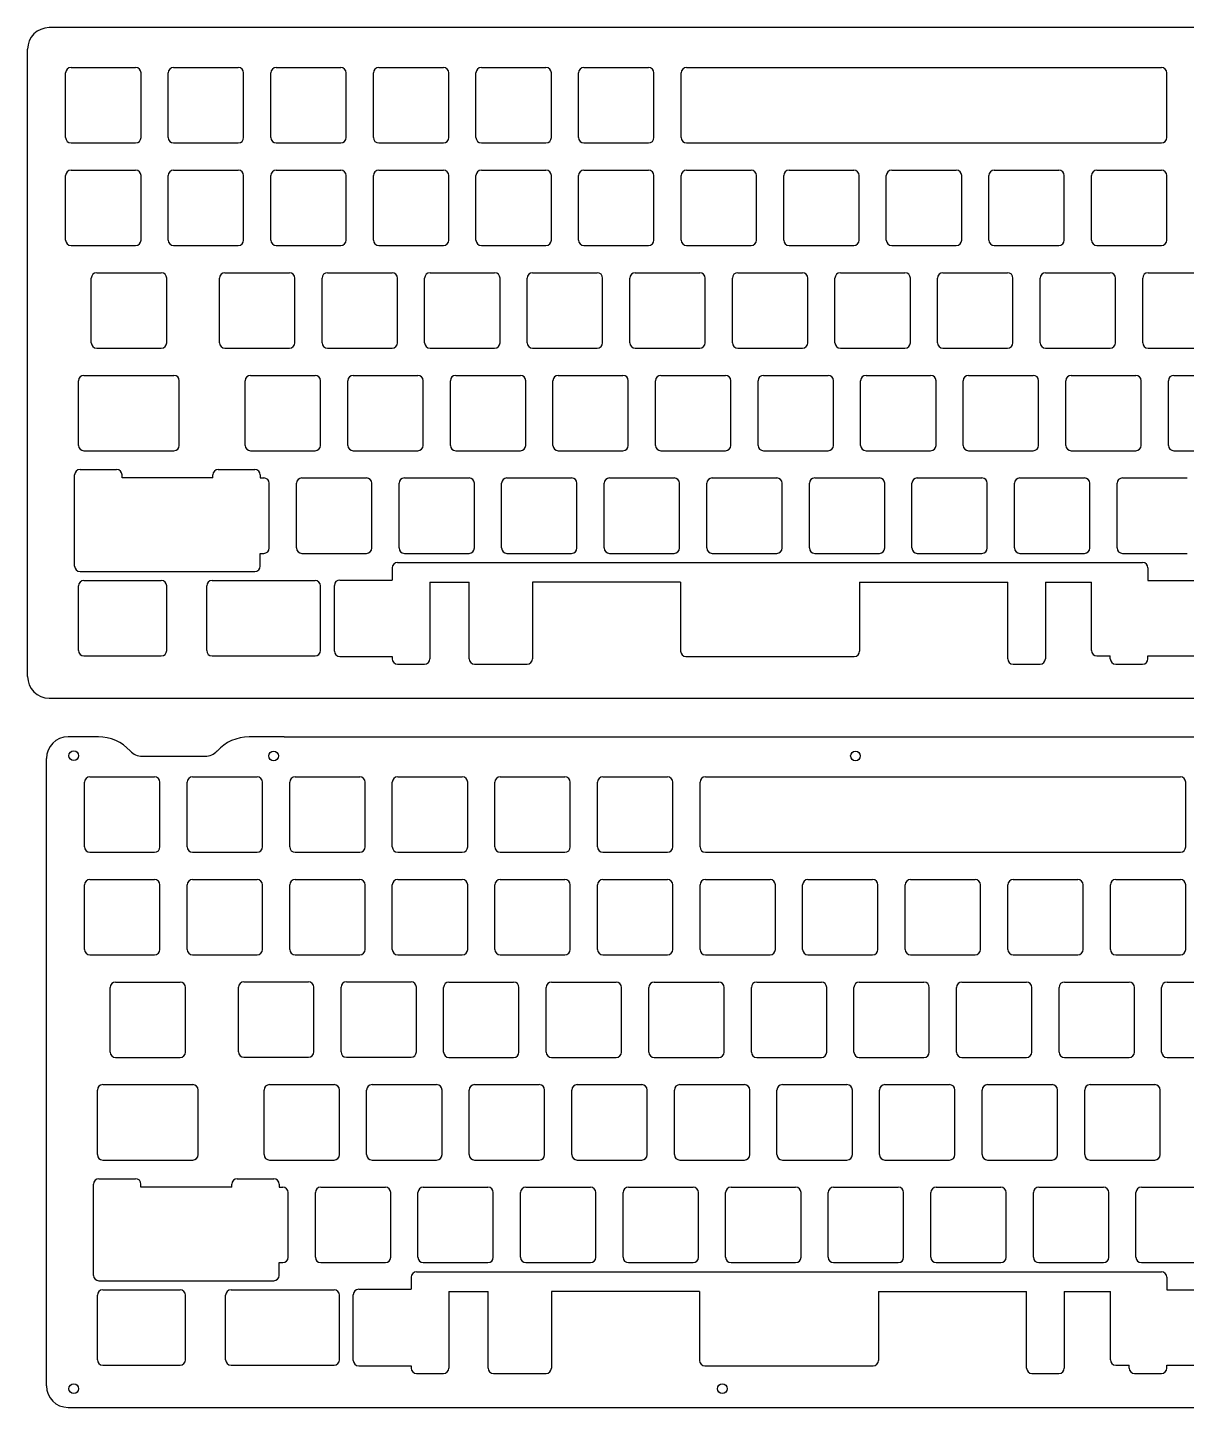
# Model space of a CAD drawing. Header units: millimetres. Extents: x -128 to 247, y -664 to -127.
# Drawn here: x -128.1 to 87.1, y -382.9 to -126.7 of the extents above; entities that cross this region are included whole.
import ezdxf

# ---------------------------------------------------------------- set-up
doc = ezdxf.new("R2010")
doc.units = ezdxf.units.MM
doc.layers.add('bmini', color=150, linetype='Continuous')
doc.layers.add('C', color=4, linetype='Continuous')

msp = doc.modelspace()

# ---------------------------------------------------------------- linework, layer by layer
at = {"layer": 'bmini'}
for p, q in [((239.33, -126.72), (-124.13, -126.73)), ((-128.13, -247.22), (-128.13, -130.73)), ((-121.06, -147.14), (-121.06, -135.14)), ((-120.06, -134.14), (-108.06, -134.14)), ((-107.06, -147.14), (-107.06, -135.14)), ((-102.01, -147.14), (-102.01, -135.14)), ((-101.01, -134.14), (-89.01, -134.14)), ((-88.01, -147.14), (-88.01, -135.14)), ((-82.96, -147.14), (-82.96, -135.14)), ((-81.96, -134.14), (-69.96, -134.14)), ((-68.96, -147.14), (-68.96, -135.14)), ((-63.91, -147.14), (-63.91, -135.14)), ((-62.91, -134.14), (-50.91, -134.14)), ((-49.91, -147.14), (-49.91, -135.14)), ((-44.86, -147.14), (-44.86, -135.14)), ((-43.86, -134.14), (-31.86, -134.14)), ((-30.86, -147.14), (-30.86, -135.14)), ((-25.81, -147.14), (-25.81, -135.14)), ((-24.81, -134.14), (-12.81, -134.14)), ((-11.81, -147.14), (-11.81, -135.14)), ((-6.76, -147.14), (-6.76, -135.14)), ((-5.76, -134.14), (82.44, -134.14)), ((83.44, -147.14), (83.44, -135.14)), ((-120.06, -148.14), (-108.06, -148.14)), ((-101.01, -148.14), (-89.01, -148.14)), ((-81.96, -148.14), (-69.96, -148.14)), ((-62.91, -148.14), (-50.91, -148.14)), ((-43.86, -148.14), (-31.86, -148.14)), ((-24.81, -148.14), (-12.81, -148.14)), ((-5.76, -148.14), (82.44, -148.14)), ((-120.06, -153.19), (-108.06, -153.19)), ((-101.01, -153.19), (-89.01, -153.19)), ((-81.96, -153.19), (-69.96, -153.19)), ((-62.91, -153.19), (-50.91, -153.19)), ((-43.86, -153.19), (-31.86, -153.19)), ((-24.81, -153.19), (-12.81, -153.19)), ((-5.76, -153.19), (6.24, -153.19)), ((13.29, -153.19), (25.29, -153.19)), ((32.34, -153.19), (44.34, -153.19)), ((51.39, -153.19), (63.39, -153.19)), ((70.44, -153.19), (82.44, -153.19)), ((-121.06, -166.19), (-121.06, -154.19)), ((-107.06, -166.19), (-107.06, -154.19)), ((-102.01, -166.19), (-102.01, -154.19)), ((-88.01, -166.19), (-88.01, -154.19)), ((-82.96, -166.19), (-82.96, -154.19)), ((-68.96, -166.19), (-68.96, -154.19)), ((-63.91, -166.19), (-63.91, -154.19)), ((-49.91, -166.19), (-49.91, -154.19)), ((-44.86, -166.19), (-44.86, -154.19)), ((-30.86, -166.19), (-30.86, -154.19)), ((-25.81, -166.19), (-25.81, -154.19)), ((-11.81, -166.19), (-11.81, -154.19)), ((-6.76, -166.19), (-6.76, -154.19)), ((7.24, -166.19), (7.24, -154.19)), ((12.29, -166.19), (12.29, -154.19)), ((26.29, -166.19), (26.29, -154.19)), ((31.34, -166.19), (31.34, -154.19)), ((45.34, -166.19), (45.34, -154.19)), ((50.39, -166.19), (50.39, -154.19)), ((64.39, -166.19), (64.39, -154.19)), ((69.44, -166.19), (69.44, -154.19)), ((83.44, -166.19), (83.44, -154.19)), ((-120.06, -167.19), (-108.06, -167.19)), ((-101.01, -167.19), (-89.01, -167.19)), ((-81.96, -167.19), (-69.96, -167.19)), ((-62.91, -167.19), (-50.91, -167.19)), ((-43.86, -167.19), (-31.86, -167.19)), ((-24.81, -167.19), (-12.81, -167.19)), ((-5.76, -167.19), (6.24, -167.19)), ((13.29, -167.19), (25.29, -167.19)), ((32.34, -167.19), (44.34, -167.19)), ((51.39, -167.19), (63.39, -167.19)), ((70.44, -167.19), (82.44, -167.19)), ((-116.3, -185.24), (-116.3, -173.24)), ((-115.3, -172.24), (-103.3, -172.24)), ((-102.3, -185.24), (-102.3, -173.24)), ((-92.49, -185.24), (-92.49, -173.24)), ((-91.49, -172.24), (-79.49, -172.24)), ((-78.49, -185.24), (-78.49, -173.24)), ((-73.44, -185.24), (-73.44, -173.24)), ((-72.44, -172.24), (-60.44, -172.24)), ((-59.44, -185.24), (-59.44, -173.24)), ((-54.39, -185.24), (-54.39, -173.24)), ((-53.39, -172.24), (-41.39, -172.24)), ((-40.39, -185.24), (-40.39, -173.24)), ((-35.34, -185.24), (-35.34, -173.24)), ((-34.34, -172.24), (-22.34, -172.24)), ((-21.34, -185.24), (-21.34, -173.24)), ((-16.29, -185.24), (-16.29, -173.24)), ((-15.29, -172.24), (-3.29, -172.24)), ((-2.29, -185.24), (-2.29, -173.24)), ((2.76, -185.24), (2.76, -173.24)), ((3.76, -172.24), (15.76, -172.24)), ((16.76, -185.24), (16.76, -173.24)), ((21.81, -185.24), (21.81, -173.24)), ((22.81, -172.24), (34.81, -172.24)), ((35.81, -185.24), (35.81, -173.24)), ((40.86, -185.24), (40.86, -173.24)), ((41.86, -172.24), (53.86, -172.24)), ((54.86, -185.24), (54.86, -173.24)), ((59.91, -185.24), (59.91, -173.24)), ((60.91, -172.24), (72.91, -172.24)), ((73.91, -185.24), (73.91, -173.24)), ((78.96, -185.24), (78.96, -173.24)), ((79.96, -172.24), (91.96, -172.24)), ((-115.3, -186.24), (-103.3, -186.24)), ((-91.49, -186.24), (-79.49, -186.24)), ((-72.44, -186.24), (-60.44, -186.24)), ((-53.39, -186.24), (-41.39, -186.24)), ((-34.34, -186.24), (-22.34, -186.24)), ((-15.29, -186.24), (-3.29, -186.24)), ((3.76, -186.24), (15.76, -186.24)), ((22.81, -186.24), (34.81, -186.24)), ((41.86, -186.24), (53.86, -186.24)), ((60.91, -186.24), (72.91, -186.24)), ((79.96, -186.24), (91.96, -186.24)), ((-117.68, -191.29), (-100.95, -191.29)), ((-86.72, -191.29), (-74.72, -191.29)), ((-67.67, -191.29), (-55.67, -191.29)), ((-48.62, -191.29), (-36.62, -191.29)), ((-29.57, -191.29), (-17.57, -191.29)), ((-10.52, -191.29), (1.48, -191.29)), ((8.53, -191.29), (20.53, -191.29)), ((27.58, -191.29), (39.58, -191.29)), ((46.63, -191.29), (58.63, -191.29)), ((65.68, -191.29), (77.68, -191.29)), ((84.73, -191.29), (96.73, -191.29)), ((-118.68, -204.29), (-118.68, -192.29)), ((-99.95, -204.29), (-99.95, -192.29)), ((-87.72, -204.29), (-87.72, -192.29)), ((-73.72, -204.29), (-73.72, -192.29)), ((-68.67, -204.29), (-68.67, -192.29)), ((-54.67, -204.29), (-54.67, -192.29)), ((-49.62, -204.29), (-49.62, -192.29)), ((-35.62, -204.29), (-35.62, -192.29)), ((-30.57, -204.29), (-30.57, -192.29)), ((-16.57, -204.29), (-16.57, -192.29)), ((-11.52, -204.29), (-11.52, -192.29)), ((2.48, -204.29), (2.48, -192.29)), ((7.53, -204.29), (7.53, -192.29)), ((21.53, -204.29), (21.53, -192.29)), ((26.58, -204.29), (26.58, -192.29)), ((40.58, -204.29), (40.58, -192.29)), ((45.63, -204.29), (45.63, -192.29)), ((59.63, -204.29), (59.63, -192.29)), ((64.68, -204.29), (64.68, -192.29)), ((78.68, -204.29), (78.68, -192.29)), ((83.73, -204.29), (83.73, -192.29)), ((-117.68, -205.29), (-100.95, -205.29)), ((-86.72, -205.29), (-74.72, -205.29)), ((-67.67, -205.29), (-55.67, -205.29)), ((-48.62, -205.29), (-36.62, -205.29)), ((-29.57, -205.29), (-17.57, -205.29)), ((-10.52, -205.29), (1.48, -205.29)), ((8.53, -205.29), (20.53, -205.29)), ((27.58, -205.29), (39.58, -205.29)), ((46.63, -205.29), (58.63, -205.29)), ((65.68, -205.29), (77.68, -205.29)), ((84.73, -205.29), (96.73, -205.29)), ((-119.39, -226.7), (-119.39, -209.76)), ((-118.39, -208.76), (-111.59, -208.76)), ((-110.59, -210.34), (-110.59, -209.76)), ((-93.72, -210.34), (-93.72, -209.76)), ((-92.72, -208.76), (-85.92, -208.76)), ((-84.92, -209.76), (-84.92, -210.34)), ((-93.72, -210.34), (-110.59, -210.34)), ((-84.92, -210.34), (-84.25, -210.34)), ((-83.25, -223.34), (-83.25, -211.34)), ((-78.2, -223.34), (-78.2, -211.34)), ((-77.2, -210.34), (-65.2, -210.34)), ((-64.2, -223.34), (-64.2, -211.34)), ((-59.15, -223.34), (-59.15, -211.34)), ((-58.15, -210.34), (-46.15, -210.34)), ((-45.15, -223.34), (-45.15, -211.34)), ((-40.1, -223.34), (-40.1, -211.34)), ((-39.1, -210.34), (-27.1, -210.34)), ((-26.1, -223.34), (-26.1, -211.34)), ((-21.05, -223.34), (-21.05, -211.34)), ((-20.05, -210.34), (-8.05, -210.34)), ((-7.05, -223.34), (-7.05, -211.34)), ((-2, -223.34), (-2, -211.34)), ((-1, -210.34), (11, -210.34)), ((12, -223.34), (12, -211.34)), ((17.05, -223.34), (17.05, -211.34)), ((18.05, -210.34), (30.05, -210.34)), ((31.05, -223.34), (31.05, -211.34)), ((36.1, -223.34), (36.1, -211.34)), ((37.1, -210.34), (49.1, -210.34)), ((50.1, -223.34), (50.1, -211.34)), ((55.15, -223.34), (55.15, -211.34)), ((56.15, -210.34), (68.15, -210.34)), ((69.15, -223.34), (69.15, -211.34)), ((74.2, -223.34), (74.2, -211.34)), ((75.2, -210.34), (87.2, -210.34)), ((-84.92, -226.7), (-84.92, -224.34)), ((-84.92, -224.34), (-84.25, -224.34)), ((-77.2, -224.34), (-65.2, -224.34)), ((-58.15, -224.34), (-46.15, -224.34)), ((-39.1, -224.34), (-27.1, -224.34)), ((-20.05, -224.34), (-8.05, -224.34)), ((-1, -224.34), (11, -224.34)), ((18.05, -224.34), (30.05, -224.34)), ((37.1, -224.34), (49.1, -224.34)), ((56.15, -224.34), (68.15, -224.34)), ((75.2, -224.34), (87.2, -224.34)), ((-118.39, -227.7), (-85.92, -227.7)), ((-60.41, -227.04), (-60.41, -229.29)), ((-59.41, -226.04), (78.94, -226.04)), ((79.94, -227.04), (79.94, -229.39)), ((-118.68, -242.39), (-118.68, -230.39)), ((-117.68, -229.39), (-103.3, -229.39)), ((-102.3, -242.39), (-102.3, -230.39)), ((-94.87, -242.39), (-94.87, -230.39)), ((-93.87, -229.39), (-74.72, -229.39)), ((-73.72, -242.39), (-73.72, -230.39)), ((-71.15, -242.49), (-71.15, -230.29)), ((-70.15, -229.29), (-60.41, -229.29)), ((-53.41, -229.69), (-53.41, -243.92)), ((-53.41, -229.69), (-46.12, -229.69)), ((-46.12, -243.92), (-46.12, -229.69)), ((-6.86, -229.69), (-34.36, -229.69)), ((-34.36, -229.69), (-34.36, -243.92)), ((-6.86, -229.69), (-6.86, -242.49)), ((26.39, -229.69), (26.39, -242.49)), ((26.39, -229.69), (53.89, -229.69)), ((53.89, -243.92), (53.89, -229.69)), ((60.89, -229.69), (60.89, -243.92)), ((60.89, -229.69), (69.44, -229.69)), ((69.44, -242.39), (69.44, -229.69)), ((79.94, -229.39), (146.64, -229.39)), ((-117.68, -243.39), (-103.3, -243.39)), ((-93.87, -243.39), (-74.72, -243.39)), ((-70.15, -243.49), (-60.41, -243.49)), ((-60.41, -243.49), (-60.41, -243.92)), ((-59.41, -244.92), (-54.41, -244.92)), ((-45.12, -244.92), (-35.36, -244.92)), ((-5.86, -243.49), (25.39, -243.49)), ((54.89, -244.92), (59.89, -244.92)), ((70.44, -243.39), (72.94, -243.39)), ((72.94, -243.92), (72.94, -243.39)), ((73.94, -244.92), (78.94, -244.92)), ((79.94, -243.92), (79.94, -243.39)), ((79.94, -243.39), (146.64, -243.39)), ((-124.13, -251.22), (239.33, -251.22))]:
    msp.add_line(p, q, dxfattribs=at)
for centre, radius, start, end in [((-124.13, -130.73), 4, 90, 180), ((-120.06, -135.14), 1, 90, 180), ((-108.06, -135.14), 1, 0, 90), ((-101.01, -135.14), 1, 90, 180), ((-89.01, -135.14), 1, 0, 90), ((-81.96, -135.14), 1, 90, 180), ((-69.96, -135.14), 1, 0, 90), ((-62.91, -135.14), 1, 90, 180), ((-50.91, -135.14), 1, 0, 90), ((-43.86, -135.14), 1, 90, 180), ((-31.86, -135.14), 1, 0, 90), ((-24.81, -135.14), 1, 90, 180), ((-12.81, -135.14), 1, 0, 90), ((-5.76, -135.14), 1, 90, 180), ((82.44, -135.14), 1, 0, 90), ((-120.06, -147.14), 1, 180, 270), ((-108.06, -147.14), 1, 270, 360), ((-101.01, -147.14), 1, 180, 270), ((-89.01, -147.14), 1, 270, 0), ((-81.96, -147.14), 1, 180, 270), ((-69.96, -147.14), 1, 270, 0), ((-62.91, -147.14), 1, 180, 270), ((-50.91, -147.14), 1, 270, 0), ((-43.86, -147.14), 1, 180, 270), ((-31.86, -147.14), 1, 270, 0), ((-24.81, -147.14), 1, 180, 270), ((-12.81, -147.14), 1, 270, 0), ((-5.76, -147.14), 1, 180, 270), ((82.44, -147.14), 1, 270, 360), ((-120.06, -154.19), 1, 90, 180), ((-108.06, -154.19), 1, 0, 90), ((-101.01, -154.19), 1, 90, 180), ((-89.01, -154.19), 1, 0, 90), ((-81.96, -154.19), 1, 90, 180), ((-69.96, -154.19), 1, 0, 90), ((-62.91, -154.19), 1, 90, 180), ((-50.91, -154.19), 1, 0, 90), ((-43.86, -154.19), 1, 90, 180), ((-31.86, -154.19), 1, 0, 90), ((-24.81, -154.19), 1, 90, 180), ((-12.81, -154.19), 1, 0, 90), ((-5.76, -154.19), 1, 90, 180), ((6.24, -154.19), 1, 0, 90), ((13.29, -154.19), 1, 90, 180), ((25.29, -154.19), 1, 0, 90), ((32.34, -154.19), 1, 90, 180), ((44.34, -154.19), 1, 0, 90), ((51.39, -154.19), 1, 90, 180), ((63.39, -154.19), 1, 0, 90), ((70.44, -154.19), 1, 90, 180), ((82.44, -154.19), 1, 0, 90), ((-120.06, -166.19), 1, 180, 270), ((-108.06, -166.19), 1, 270, 0), ((-101.01, -166.19), 1, 180, 270), ((-89.01, -166.19), 1, 270, 0), ((-81.96, -166.19), 1, 180, 270), ((-69.96, -166.19), 1, 270, 0), ((-62.91, -166.19), 1, 180, 270), ((-50.91, -166.19), 1, 270, 0), ((-43.86, -166.19), 1, 180, 270), ((-31.86, -166.19), 1, 270, 0), ((-24.81, -166.19), 1, 180, 270), ((-12.81, -166.19), 1, 270, 0), ((-5.76, -166.19), 1, 180, 270), ((6.24, -166.19), 1, 270, 0), ((13.29, -166.19), 1, 180, 270), ((25.29, -166.19), 1, 270, 0), ((32.34, -166.19), 1, 180, 270), ((44.34, -166.19), 1, 270, 0), ((51.39, -166.19), 1, 180, 270), ((63.39, -166.19), 1, 270, 0), ((70.44, -166.19), 1, 180, 270), ((82.44, -166.19), 1, 270, 0), ((-115.3, -173.24), 1, 90, 180), ((-103.3, -173.24), 1, 0, 90), ((-91.49, -173.24), 1, 90, 180), ((-79.49, -173.24), 1, 0, 90), ((-72.44, -173.24), 1, 90, 180), ((-60.44, -173.24), 1, 0, 90), ((-53.39, -173.24), 1, 90, 180), ((-41.39, -173.24), 1, 0, 90), ((-34.34, -173.24), 1, 90, 180), ((-22.34, -173.24), 1, 0, 90), ((-15.29, -173.24), 1, 90, 180), ((-3.29, -173.24), 1, 0, 90), ((3.76, -173.24), 1, 90, 180), ((15.76, -173.24), 1, 0, 90), ((22.81, -173.24), 1, 90, 180), ((34.81, -173.24), 1, 0, 90), ((41.86, -173.24), 1, 90, 180), ((53.86, -173.24), 1, 0, 90), ((60.91, -173.24), 1, 90, 180), ((72.91, -173.24), 1, 0, 90), ((79.96, -173.24), 1, 90, 180), ((-115.3, -185.24), 1, 180, 270), ((-103.3, -185.24), 1, 270, 0), ((-91.49, -185.24), 1, 180, 270), ((-79.49, -185.24), 1, 270, 0), ((-72.44, -185.24), 1, 180, 270), ((-60.44, -185.24), 1, 270, 0), ((-53.39, -185.24), 1, 180, 270), ((-41.39, -185.24), 1, 270, 0), ((-34.34, -185.24), 1, 180, 270), ((-22.34, -185.24), 1, 270, 0), ((-15.29, -185.24), 1, 180, 270), ((-3.29, -185.24), 1, 270, 0), ((3.76, -185.24), 1, 180, 270), ((15.76, -185.24), 1, 270, 0), ((22.81, -185.24), 1, 180, 270), ((34.81, -185.24), 1, 270, 0), ((41.86, -185.24), 1, 180, 270), ((53.86, -185.24), 1, 270, 0), ((60.91, -185.24), 1, 180, 270), ((72.91, -185.24), 1, 270, 0), ((79.96, -185.24), 1, 180, 270), ((-117.68, -192.29), 1, 90, 180), ((-100.95, -192.29), 1, 0, 90), ((-86.72, -192.29), 1, 90, 180), ((-74.72, -192.29), 1, 0, 90), ((-67.67, -192.29), 1, 90, 180), ((-55.67, -192.29), 1, 0, 90), ((-48.62, -192.29), 1, 90, 180), ((-36.62, -192.29), 1, 0, 90), ((-29.57, -192.29), 1, 90, 180), ((-17.57, -192.29), 1, 0, 90), ((-10.52, -192.29), 1, 90, 180), ((1.48, -192.29), 1, 0, 90), ((8.53, -192.29), 1, 90, 180), ((20.53, -192.29), 1, 0, 90), ((27.58, -192.29), 1, 90, 180), ((39.58, -192.29), 1, 0, 90), ((46.63, -192.29), 1, 90, 180), ((58.63, -192.29), 1, 0, 90), ((65.68, -192.29), 1, 90, 180), ((77.68, -192.29), 1, 0, 90), ((84.73, -192.29), 1, 90, 180), ((-117.68, -204.29), 1, 180, 270), ((-100.95, -204.29), 1, 270, 0), ((-86.72, -204.29), 1, 180, 270), ((-74.72, -204.29), 1, 270, 0), ((-67.67, -204.29), 1, 180, 270), ((-55.67, -204.29), 1, 270, 0), ((-48.62, -204.29), 1, 180, 270), ((-36.62, -204.29), 1, 270, 0), ((-29.57, -204.29), 1, 180, 270), ((-17.57, -204.29), 1, 270, 0), ((-10.52, -204.29), 1, 180, 270), ((1.48, -204.29), 1, 270, 0), ((8.53, -204.29), 1, 180, 270), ((20.53, -204.29), 1, 270, 0), ((27.58, -204.29), 1, 180, 270), ((39.58, -204.29), 1, 270, 0), ((46.63, -204.29), 1, 180, 270), ((58.63, -204.29), 1, 270, 0), ((65.68, -204.29), 1, 180, 270), ((77.68, -204.29), 1, 270, 0), ((84.73, -204.29), 1, 180, 270), ((-118.39, -209.76), 1, 90, 180), ((-111.59, -209.76), 1, 360, 90), ((-92.72, -209.76), 1, 90, 180), ((-85.92, -209.76), 1, 0, 90), ((-84.25, -211.34), 1, 0, 90), ((-77.2, -211.34), 1, 90, 180), ((-65.2, -211.34), 1, 0, 90), ((-58.15, -211.34), 1, 90, 180), ((-46.15, -211.34), 1, 0, 90), ((-39.1, -211.34), 1, 90, 180), ((-27.1, -211.34), 1, 0, 90), ((-20.05, -211.34), 1, 90, 180), ((-8.05, -211.34), 1, 0, 90), ((-1, -211.34), 1, 90, 180), ((11, -211.34), 1, 0, 90), ((18.05, -211.34), 1, 90, 180), ((30.05, -211.34), 1, 0, 90), ((37.1, -211.34), 1, 90, 180), ((49.1, -211.34), 1, 0, 90), ((56.15, -211.34), 1, 90, 180), ((68.15, -211.34), 1, 0, 90), ((75.2, -211.34), 1, 90, 180), ((-84.25, -223.34), 1, 270, 0), ((-77.2, -223.34), 1, 180, 270), ((-65.2, -223.34), 1, 270, 0), ((-58.15, -223.34), 1, 180, 270), ((-46.15, -223.34), 1, 270, 0), ((-39.1, -223.34), 1, 180, 270), ((-27.1, -223.34), 1, 270, 0), ((-20.05, -223.34), 1, 180, 270), ((-8.05, -223.34), 1, 270, 0), ((-1, -223.34), 1, 180, 270), ((11, -223.34), 1, 270, 0), ((18.05, -223.34), 1, 180, 270), ((30.05, -223.34), 1, 270, 0), ((37.1, -223.34), 1, 180, 270), ((49.1, -223.34), 1, 270, 0), ((56.15, -223.34), 1, 180, 270), ((68.15, -223.34), 1, 270, 0), ((75.2, -223.34), 1, 180, 270), ((-118.39, -226.7), 1, 180, 270), ((-85.92, -226.7), 1, 270, 0), ((-59.41, -227.04), 1, 90, 180), ((78.94, -227.04), 1, 0, 90), ((-117.68, -230.39), 1, 90, 180), ((-103.3, -230.39), 1, 0, 90), ((-93.87, -230.39), 1, 90, 180), ((-74.72, -230.39), 1, 0, 90), ((-70.15, -230.29), 1, 90, 180), ((-117.68, -242.39), 1, 180, 270), ((-103.3, -242.39), 1, 270, 360), ((-93.87, -242.39), 1, 180, 270), ((-74.72, -242.39), 1, 270, 360), ((-70.15, -242.49), 1, 180, 270), ((-5.86, -242.49), 1, 180, 270), ((25.39, -242.49), 1, 270, 0), ((70.44, -242.39), 1, 180, 270), ((-59.41, -243.92), 1, 180, 270), ((-54.41, -243.92), 1, 270, 0), ((-45.12, -243.92), 1, 180, 270), ((-35.36, -243.92), 1, 270, 360), ((54.89, -243.92), 1, 180, 270), ((59.89, -243.92), 1, 270, 0), ((73.94, -243.92), 1, 180, 270), ((78.94, -243.92), 1, 270, 360), ((-124.13, -247.22), 4, 180, 270)]:
    msp.add_arc(centre, radius, start, end, dxfattribs=at)
at = {"layer": 'C'}
for p, q in [((-114.99, -258.42), (-120.62, -258.42)), ((-80.45, -258.43), (-87.01, -258.43)), ((-80.45, -258.43), (189.61, -258.43)), ((-124.62, -378.92), (-124.62, -262.42)), ((-106.86, -262.02), (-95.14, -262.02)), ((-116.55, -265.84), (-104.55, -265.84)), ((-97.5, -265.84), (-85.5, -265.84)), ((-78.45, -265.84), (-66.45, -265.84)), ((-59.4, -265.84), (-47.4, -265.84)), ((-40.35, -265.84), (-28.35, -265.84)), ((-21.3, -265.84), (-9.3, -265.84)), ((-2.25, -265.84), (85.95, -265.84)), ((-117.55, -278.84), (-117.55, -266.84)), ((-103.55, -278.84), (-103.55, -266.84)), ((-98.5, -278.84), (-98.5, -266.84)), ((-84.5, -278.84), (-84.5, -266.84)), ((-79.45, -278.84), (-79.45, -266.84)), ((-65.45, -278.84), (-65.45, -266.84)), ((-60.4, -278.84), (-60.4, -266.84)), ((-46.4, -278.84), (-46.4, -266.84)), ((-41.35, -278.84), (-41.35, -266.84)), ((-27.35, -278.84), (-27.35, -266.84)), ((-22.3, -278.84), (-22.3, -266.84)), ((-8.3, -278.84), (-8.3, -266.84)), ((-3.25, -278.84), (-3.25, -266.84)), ((86.95, -278.84), (86.95, -266.84)), ((-116.55, -279.84), (-104.55, -279.84)), ((-97.5, -279.84), (-85.5, -279.84)), ((-78.45, -279.84), (-66.45, -279.84)), ((-59.4, -279.84), (-47.4, -279.84)), ((-40.35, -279.84), (-28.35, -279.84)), ((-21.3, -279.84), (-9.3, -279.84)), ((-2.25, -279.84), (85.95, -279.84)), ((-117.55, -297.89), (-117.55, -285.89)), ((-116.55, -284.89), (-104.55, -284.89)), ((-103.55, -297.89), (-103.55, -285.89)), ((-98.5, -297.89), (-98.5, -285.89)), ((-97.5, -284.89), (-85.5, -284.89)), ((-84.5, -297.89), (-84.5, -285.89)), ((-79.45, -297.89), (-79.45, -285.89)), ((-78.45, -284.89), (-66.45, -284.89)), ((-65.45, -297.89), (-65.45, -285.89)), ((-60.4, -297.89), (-60.4, -285.89)), ((-59.4, -284.89), (-47.4, -284.89)), ((-46.4, -297.89), (-46.4, -285.89)), ((-41.35, -297.89), (-41.35, -285.89)), ((-40.35, -284.89), (-28.35, -284.89)), ((-27.35, -297.89), (-27.35, -285.89)), ((-22.3, -297.89), (-22.3, -285.89)), ((-21.3, -284.89), (-9.3, -284.89)), ((-8.3, -297.89), (-8.3, -285.89)), ((-3.25, -297.89), (-3.25, -285.89)), ((-2.25, -284.89), (9.75, -284.89)), ((10.75, -297.89), (10.75, -285.89)), ((15.8, -297.89), (15.8, -285.89)), ((16.8, -284.89), (28.8, -284.89)), ((29.8, -297.89), (29.8, -285.89)), ((34.85, -297.89), (34.85, -285.89)), ((35.85, -284.89), (47.85, -284.89)), ((48.85, -297.89), (48.85, -285.89)), ((53.9, -297.89), (53.9, -285.89)), ((54.9, -284.89), (66.9, -284.89)), ((67.9, -297.89), (67.9, -285.89)), ((72.95, -297.89), (72.95, -285.89)), ((73.95, -284.89), (85.95, -284.89)), ((86.95, -297.89), (86.95, -285.89)), ((-116.55, -298.89), (-104.55, -298.89)), ((-97.5, -298.89), (-85.5, -298.89)), ((-78.45, -298.89), (-66.45, -298.89)), ((-59.4, -298.89), (-47.4, -298.89)), ((-40.35, -298.89), (-28.35, -298.89)), ((-21.3, -298.89), (-9.3, -298.89)), ((-2.25, -298.89), (9.75, -298.89)), ((16.8, -298.89), (28.8, -298.89)), ((35.85, -298.89), (47.85, -298.89)), ((54.9, -298.89), (66.9, -298.89)), ((73.95, -298.89), (85.95, -298.89)), ((-111.79, -303.94), (-99.79, -303.94)), ((-87.97, -303.91), (-75.97, -303.91)), ((-68.92, -303.91), (-56.92, -303.91)), ((-49.87, -303.94), (-37.87, -303.94)), ((-30.82, -303.94), (-18.82, -303.94)), ((-11.77, -303.94), (0.23, -303.94)), ((7.28, -303.94), (19.28, -303.94)), ((26.33, -303.94), (38.33, -303.94)), ((45.38, -303.94), (57.38, -303.94)), ((64.43, -303.94), (76.43, -303.94)), ((83.48, -303.94), (95.48, -303.94)), ((-112.79, -316.94), (-112.79, -304.94)), ((-98.79, -316.94), (-98.79, -304.94)), ((-88.97, -316.91), (-88.97, -304.91)), ((-74.97, -316.91), (-74.97, -304.91)), ((-69.92, -316.91), (-69.92, -304.91)), ((-55.92, -316.91), (-55.92, -304.91)), ((-50.87, -316.94), (-50.87, -304.94)), ((-36.87, -316.94), (-36.87, -304.94)), ((-31.82, -316.94), (-31.82, -304.94)), ((-17.82, -316.94), (-17.82, -304.94)), ((-12.77, -316.94), (-12.77, -304.94)), ((1.23, -316.94), (1.23, -304.94)), ((6.28, -316.94), (6.28, -304.94)), ((20.28, -316.94), (20.28, -304.94)), ((25.33, -316.94), (25.33, -304.94)), ((39.33, -316.94), (39.33, -304.94)), ((44.38, -316.94), (44.38, -304.94)), ((58.38, -316.94), (58.38, -304.94)), ((63.43, -316.94), (63.43, -304.94)), ((77.43, -316.94), (77.43, -304.94)), ((82.48, -316.94), (82.48, -304.94)), ((-111.79, -317.94), (-99.79, -317.94)), ((-87.97, -317.91), (-75.97, -317.91)), ((-68.92, -317.91), (-56.92, -317.91)), ((-49.87, -317.94), (-37.87, -317.94)), ((-30.82, -317.94), (-18.82, -317.94)), ((-11.77, -317.94), (0.23, -317.94)), ((7.28, -317.94), (19.28, -317.94)), ((26.33, -317.94), (38.33, -317.94)), ((45.38, -317.94), (57.38, -317.94)), ((64.43, -317.94), (76.43, -317.94)), ((83.48, -317.94), (95.48, -317.94)), ((-115.17, -335.99), (-115.17, -323.99)), ((-114.17, -322.99), (-97.44, -322.99)), ((-96.44, -335.99), (-96.44, -323.99)), ((-84.21, -335.99), (-84.21, -323.99)), ((-83.21, -322.99), (-71.21, -322.99)), ((-70.21, -335.99), (-70.21, -323.99)), ((-65.16, -335.99), (-65.16, -323.99)), ((-64.16, -322.99), (-52.16, -322.99)), ((-51.16, -335.99), (-51.16, -323.99)), ((-46.11, -335.99), (-46.11, -323.99)), ((-45.11, -322.99), (-33.11, -322.99)), ((-32.11, -335.99), (-32.11, -323.99)), ((-27.06, -335.99), (-27.06, -323.99)), ((-26.06, -322.99), (-14.06, -322.99)), ((-13.06, -335.99), (-13.06, -323.99)), ((-8.01, -335.99), (-8.01, -323.99)), ((-7.01, -322.99), (4.99, -322.99)), ((5.99, -335.99), (5.99, -323.99)), ((11.04, -335.99), (11.04, -323.99)), ((12.04, -322.99), (24.04, -322.99)), ((25.04, -335.99), (25.04, -323.99)), ((30.09, -335.99), (30.09, -323.99)), ((31.09, -322.99), (43.09, -322.99)), ((44.09, -335.99), (44.09, -323.99)), ((49.14, -335.99), (49.14, -323.99)), ((50.14, -322.99), (62.14, -322.99)), ((63.14, -335.99), (63.14, -323.99)), ((68.19, -335.99), (68.19, -323.99)), ((69.19, -322.99), (81.19, -322.99)), ((82.19, -335.99), (82.19, -323.99)), ((-114.17, -336.99), (-97.44, -336.99)), ((-83.21, -336.99), (-71.21, -336.99)), ((-64.16, -336.99), (-52.16, -336.99)), ((-45.11, -336.99), (-33.11, -336.99)), ((-26.06, -336.99), (-14.06, -336.99)), ((-7.01, -336.99), (4.99, -336.99)), ((12.04, -336.99), (24.04, -336.99)), ((31.09, -336.99), (43.09, -336.99)), ((50.14, -336.99), (62.14, -336.99)), ((69.19, -336.99), (81.19, -336.99)), ((-114.88, -340.46), (-108.08, -340.46)), ((-89.2, -340.46), (-82.4, -340.46)), ((-115.88, -358.4), (-115.88, -341.46)), ((-107.08, -342.04), (-107.08, -341.46)), ((-90.2, -342.04), (-107.08, -342.04)), ((-90.2, -342.04), (-90.2, -341.46)), ((-81.4, -341.46), (-81.4, -342.04)), ((-81.4, -342.04), (-80.74, -342.04)), ((-79.74, -355.04), (-79.74, -343.04)), ((-74.69, -355.04), (-74.69, -343.04)), ((-73.69, -342.04), (-61.69, -342.04)), ((-60.69, -355.04), (-60.69, -343.04)), ((-55.64, -355.04), (-55.64, -343.04)), ((-54.64, -342.04), (-42.64, -342.04)), ((-41.64, -355.04), (-41.64, -343.04)), ((-36.59, -355.04), (-36.59, -343.04)), ((-35.59, -342.04), (-23.59, -342.04)), ((-22.59, -355.04), (-22.59, -343.04)), ((-17.54, -355.04), (-17.54, -343.04)), ((-16.54, -342.04), (-4.54, -342.04)), ((-3.54, -355.04), (-3.54, -343.04)), ((1.51, -355.04), (1.51, -343.04)), ((2.51, -342.04), (14.51, -342.04)), ((15.51, -355.04), (15.51, -343.04)), ((20.56, -355.04), (20.56, -343.04)), ((21.56, -342.04), (33.56, -342.04)), ((34.56, -355.04), (34.56, -343.04)), ((39.61, -355.04), (39.61, -343.04)), ((40.61, -342.04), (52.61, -342.04)), ((53.61, -355.04), (53.61, -343.04)), ((58.66, -355.04), (58.66, -343.04)), ((59.66, -342.04), (71.66, -342.04)), ((72.66, -355.04), (72.66, -343.04)), ((77.71, -355.04), (77.71, -343.04)), ((78.71, -342.04), (90.71, -342.04)), ((-81.4, -358.4), (-81.4, -356.04)), ((-81.4, -356.04), (-80.74, -356.04)), ((-73.69, -356.04), (-61.69, -356.04)), ((-54.64, -356.04), (-42.64, -356.04)), ((-35.59, -356.04), (-23.59, -356.04)), ((-16.54, -356.04), (-4.54, -356.04)), ((2.51, -356.04), (14.51, -356.04)), ((21.56, -356.04), (33.56, -356.04)), ((40.61, -356.04), (52.61, -356.04)), ((59.66, -356.04), (71.66, -356.04)), ((78.71, -356.04), (90.71, -356.04)), ((-55.9, -357.74), (82.45, -357.74)), ((-114.88, -359.4), (-82.4, -359.4)), ((-114.17, -361.09), (-99.79, -361.09)), ((-90.35, -361.09), (-71.21, -361.09)), ((-66.64, -360.99), (-56.9, -360.99)), ((-56.9, -358.74), (-56.9, -360.99)), ((83.45, -358.74), (83.45, -361.09)), ((83.45, -361.09), (150.15, -361.09)), ((-115.17, -374.09), (-115.17, -362.09)), ((-98.79, -374.09), (-98.79, -362.09)), ((-91.35, -374.09), (-91.35, -362.09)), ((-70.21, -374.09), (-70.21, -362.09)), ((-67.64, -374.19), (-67.64, -361.99)), ((-49.9, -361.39), (-49.9, -375.62)), ((-49.9, -361.39), (-42.61, -361.39)), ((-42.61, -375.62), (-42.61, -361.39)), ((-3.35, -361.39), (-30.85, -361.39)), ((-30.85, -361.39), (-30.85, -375.62)), ((-3.35, -361.39), (-3.35, -374.19)), ((29.9, -361.39), (29.9, -374.19)), ((29.9, -361.39), (57.4, -361.39)), ((57.4, -375.62), (57.4, -361.39)), ((64.4, -361.39), (64.4, -375.62)), ((64.4, -361.39), (72.95, -361.39)), ((72.95, -374.09), (72.95, -361.39)), ((-114.17, -375.09), (-99.79, -375.09)), ((-90.35, -375.09), (-71.21, -375.09)), ((-66.64, -375.19), (-56.9, -375.19)), ((-56.9, -375.19), (-56.9, -375.62)), ((-2.35, -375.19), (28.9, -375.19)), ((73.95, -375.09), (76.45, -375.09)), ((76.45, -375.62), (76.45, -375.09)), ((83.45, -375.62), (83.45, -375.09)), ((83.45, -375.09), (150.15, -375.09)), ((-55.9, -376.62), (-50.9, -376.62)), ((-41.61, -376.62), (-31.85, -376.62)), ((58.4, -376.62), (63.4, -376.62)), ((77.45, -376.62), (82.45, -376.62)), ((-120.62, -382.92), (242.85, -382.92))]:
    msp.add_line(p, q, dxfattribs=at)
for centre in [(-119.55, -261.92), (-82.45, -261.96), (25.62, -261.96), (-119.55, -379.45), (0.89, -379.45)]:
    msp.add_circle(centre, 0.9, dxfattribs=at)
for centre, radius, start, end in [((-120.62, -262.42), 4, 90, 180), ((-114.99, -266.42), 8, 42.3283, 90), ((-87.01, -266.43), 8, 90, 137.6717), ((-106.86, -259.02), 3, 222.3283, 270), ((-95.14, -259.02), 3, 270, 317.6717), ((-116.55, -266.84), 1, 90, 180), ((-104.55, -266.84), 1, 0, 90), ((-97.5, -266.84), 1, 90, 180), ((-85.5, -266.84), 1, 0, 90), ((-78.45, -266.84), 1, 90, 180), ((-66.45, -266.84), 1, 0, 90), ((-59.4, -266.84), 1, 90, 180), ((-47.4, -266.84), 1, 0, 90), ((-40.35, -266.84), 1, 90, 180), ((-28.35, -266.84), 1, 0, 90), ((-21.3, -266.84), 1, 90, 180), ((-9.3, -266.84), 1, 0, 90), ((-2.25, -266.84), 1, 90, 180), ((85.95, -266.84), 1, 0, 90), ((-116.55, -278.84), 1, 180, 270), ((-104.55, -278.84), 1, 270, 360), ((-97.5, -278.84), 1, 180, 270), ((-85.5, -278.84), 1, 270, 0), ((-78.45, -278.84), 1, 180, 270), ((-66.45, -278.84), 1, 270, 0), ((-59.4, -278.84), 1, 180, 270), ((-47.4, -278.84), 1, 270, 0), ((-40.35, -278.84), 1, 180, 270), ((-28.35, -278.84), 1, 270, 0), ((-21.3, -278.84), 1, 180, 270), ((-9.3, -278.84), 1, 270, 0), ((-2.25, -278.84), 1, 180, 270), ((85.95, -278.84), 1, 270, 360), ((-116.55, -285.89), 1, 90, 180), ((-104.55, -285.89), 1, 0, 90), ((-97.5, -285.89), 1, 90, 180), ((-85.5, -285.89), 1, 0, 90), ((-78.45, -285.89), 1, 90, 180), ((-66.45, -285.89), 1, 0, 90), ((-59.4, -285.89), 1, 90, 180), ((-47.4, -285.89), 1, 0, 90), ((-40.35, -285.89), 1, 90, 180), ((-28.35, -285.89), 1, 0, 90), ((-21.3, -285.89), 1, 90, 180), ((-9.3, -285.89), 1, 0, 90), ((-2.25, -285.89), 1, 90, 180), ((9.75, -285.89), 1, 0, 90), ((16.8, -285.89), 1, 90, 180), ((28.8, -285.89), 1, 0, 90), ((35.85, -285.89), 1, 90, 180), ((47.85, -285.89), 1, 0, 90), ((54.9, -285.89), 1, 90, 180), ((66.9, -285.89), 1, 0, 90), ((73.95, -285.89), 1, 90, 180), ((85.95, -285.89), 1, 0, 90), ((-116.55, -297.89), 1, 180, 270), ((-104.55, -297.89), 1, 270, 0), ((-97.5, -297.89), 1, 180, 270), ((-85.5, -297.89), 1, 270, 0), ((-78.45, -297.89), 1, 180, 270), ((-66.45, -297.89), 1, 270, 0), ((-59.4, -297.89), 1, 180, 270), ((-47.4, -297.89), 1, 270, 0), ((-40.35, -297.89), 1, 180, 270), ((-28.35, -297.89), 1, 270, 0), ((-21.3, -297.89), 1, 180, 270), ((-9.3, -297.89), 1, 270, 0), ((-2.25, -297.89), 1, 180, 270), ((9.75, -297.89), 1, 270, 0), ((16.8, -297.89), 1, 180, 270), ((28.8, -297.89), 1, 270, 0), ((35.85, -297.89), 1, 180, 270), ((47.85, -297.89), 1, 270, 0), ((54.9, -297.89), 1, 180, 270), ((66.9, -297.89), 1, 270, 0), ((73.95, -297.89), 1, 180, 270), ((85.95, -297.89), 1, 270, 0), ((-111.79, -304.94), 1, 90, 180), ((-99.79, -304.94), 1, 0, 90), ((-87.97, -304.91), 1, 90, 180), ((-75.97, -304.91), 1, 0, 90), ((-68.92, -304.91), 1, 90, 180), ((-56.92, -304.91), 1, 0, 90), ((-49.87, -304.94), 1, 90, 180), ((-37.87, -304.94), 1, 0, 90), ((-30.82, -304.94), 1, 90, 180), ((-18.82, -304.94), 1, 0, 90), ((-11.77, -304.94), 1, 90, 180), ((0.23, -304.94), 1, 0, 90), ((7.28, -304.94), 1, 90, 180), ((19.28, -304.94), 1, 0, 90), ((26.33, -304.94), 1, 90, 180), ((38.33, -304.94), 1, 0, 90), ((45.38, -304.94), 1, 90, 180), ((57.38, -304.94), 1, 0, 90), ((64.43, -304.94), 1, 90, 180), ((76.43, -304.94), 1, 0, 90), ((83.48, -304.94), 1, 90, 180), ((-111.79, -316.94), 1, 180, 270), ((-99.79, -316.94), 1, 270, 0), ((-87.97, -316.91), 1, 180, 270), ((-75.97, -316.91), 1, 270, 0), ((-68.92, -316.91), 1, 180, 270), ((-56.92, -316.91), 1, 270, 0), ((-49.87, -316.94), 1, 180, 270), ((-37.87, -316.94), 1, 270, 0), ((-30.82, -316.94), 1, 180, 270), ((-18.82, -316.94), 1, 270, 0), ((-11.77, -316.94), 1, 180, 270), ((0.23, -316.94), 1, 270, 0), ((7.28, -316.94), 1, 180, 270), ((19.28, -316.94), 1, 270, 0), ((26.33, -316.94), 1, 180, 270), ((38.33, -316.94), 1, 270, 0), ((45.38, -316.94), 1, 180, 270), ((57.38, -316.94), 1, 270, 0), ((64.43, -316.94), 1, 180, 270), ((76.43, -316.94), 1, 270, 0), ((83.48, -316.94), 1, 180, 270), ((-114.17, -323.99), 1, 90, 180), ((-97.44, -323.99), 1, 0, 90), ((-83.21, -323.99), 1, 90, 180), ((-71.21, -323.99), 1, 0, 90), ((-64.16, -323.99), 1, 90, 180), ((-52.16, -323.99), 1, 0, 90), ((-45.11, -323.99), 1, 90, 180), ((-33.11, -323.99), 1, 0, 90), ((-26.06, -323.99), 1, 90, 180), ((-14.06, -323.99), 1, 0, 90), ((-7.01, -323.99), 1, 90, 180), ((4.99, -323.99), 1, 0, 90), ((12.04, -323.99), 1, 90, 180), ((24.04, -323.99), 1, 0, 90), ((31.09, -323.99), 1, 90, 180), ((43.09, -323.99), 1, 0, 90), ((50.14, -323.99), 1, 90, 180), ((62.14, -323.99), 1, 0, 90), ((69.19, -323.99), 1, 90, 180), ((81.19, -323.99), 1, 0, 90), ((-114.17, -335.99), 1, 180, 270), ((-97.44, -335.99), 1, 270, 0), ((-83.21, -335.99), 1, 180, 270), ((-71.21, -335.99), 1, 270, 0), ((-64.16, -335.99), 1, 180, 270), ((-52.16, -335.99), 1, 270, 0), ((-45.11, -335.99), 1, 180, 270), ((-33.11, -335.99), 1, 270, 0), ((-26.06, -335.99), 1, 180, 270), ((-14.06, -335.99), 1, 270, 0), ((-7.01, -335.99), 1, 180, 270), ((4.99, -335.99), 1, 270, 0), ((12.04, -335.99), 1, 180, 270), ((24.04, -335.99), 1, 270, 0), ((31.09, -335.99), 1, 180, 270), ((43.09, -335.99), 1, 270, 0), ((50.14, -335.99), 1, 180, 270), ((62.14, -335.99), 1, 270, 0), ((69.19, -335.99), 1, 180, 270), ((81.19, -335.99), 1, 270, 0), ((-114.88, -341.46), 1, 90, 180), ((-108.08, -341.46), 1, 360, 90), ((-89.2, -341.46), 1, 90, 180), ((-82.4, -341.46), 1, 0, 90), ((-80.74, -343.04), 1, 0, 90), ((-73.69, -343.04), 1, 90, 180), ((-61.69, -343.04), 1, 0, 90), ((-54.64, -343.04), 1, 90, 180), ((-42.64, -343.04), 1, 0, 90), ((-35.59, -343.04), 1, 90, 180), ((-23.59, -343.04), 1, 0, 90), ((-16.54, -343.04), 1, 90, 180), ((-4.54, -343.04), 1, 0, 90), ((2.51, -343.04), 1, 90, 180), ((14.51, -343.04), 1, 0, 90), ((21.56, -343.04), 1, 90, 180), ((33.56, -343.04), 1, 0, 90), ((40.61, -343.04), 1, 90, 180), ((52.61, -343.04), 1, 0, 90), ((59.66, -343.04), 1, 90, 180), ((71.66, -343.04), 1, 0, 90), ((78.71, -343.04), 1, 90, 180), ((-80.74, -355.04), 1, 270, 0), ((-73.69, -355.04), 1, 180, 270), ((-61.69, -355.04), 1, 270, 0), ((-54.64, -355.04), 1, 180, 270), ((-42.64, -355.04), 1, 270, 0), ((-35.59, -355.04), 1, 180, 270), ((-23.59, -355.04), 1, 270, 0), ((-16.54, -355.04), 1, 180, 270), ((-4.54, -355.04), 1, 270, 0), ((2.51, -355.04), 1, 180, 270), ((14.51, -355.04), 1, 270, 0), ((21.56, -355.04), 1, 180, 270), ((33.56, -355.04), 1, 270, 0), ((40.61, -355.04), 1, 180, 270), ((52.61, -355.04), 1, 270, 0), ((59.66, -355.04), 1, 180, 270), ((71.66, -355.04), 1, 270, 0), ((78.71, -355.04), 1, 180, 270), ((-114.88, -358.4), 1, 180, 270), ((-82.4, -358.4), 1, 270, 0), ((-55.9, -358.74), 1, 90, 180), ((82.45, -358.74), 1, 0, 90), ((-114.17, -362.09), 1, 90, 180), ((-99.79, -362.09), 1, 0, 90), ((-90.35, -362.09), 1, 90, 180), ((-71.21, -362.09), 1, 0, 90), ((-66.64, -361.99), 1, 90, 180), ((-114.17, -374.09), 1, 180, 270), ((-99.79, -374.09), 1, 270, 360), ((-90.35, -374.09), 1, 180, 270), ((-71.21, -374.09), 1, 270, 360), ((-66.64, -374.19), 1, 180, 270), ((-55.9, -375.62), 1, 180, 270), ((-50.9, -375.62), 1, 270, 0), ((-41.61, -375.62), 1, 180, 270), ((-31.85, -375.62), 1, 270, 360), ((-2.35, -374.19), 1, 180, 270), ((28.9, -374.19), 1, 270, 0), ((58.4, -375.62), 1, 180, 270), ((63.4, -375.62), 1, 270, 0), ((73.95, -374.09), 1, 180, 270), ((77.45, -375.62), 1, 180, 270), ((82.45, -375.62), 1, 270, 360), ((-120.62, -378.92), 4, 180, 270)]:
    msp.add_arc(centre, radius, start, end, dxfattribs=at)

doc.saveas('drawing.dxf')
